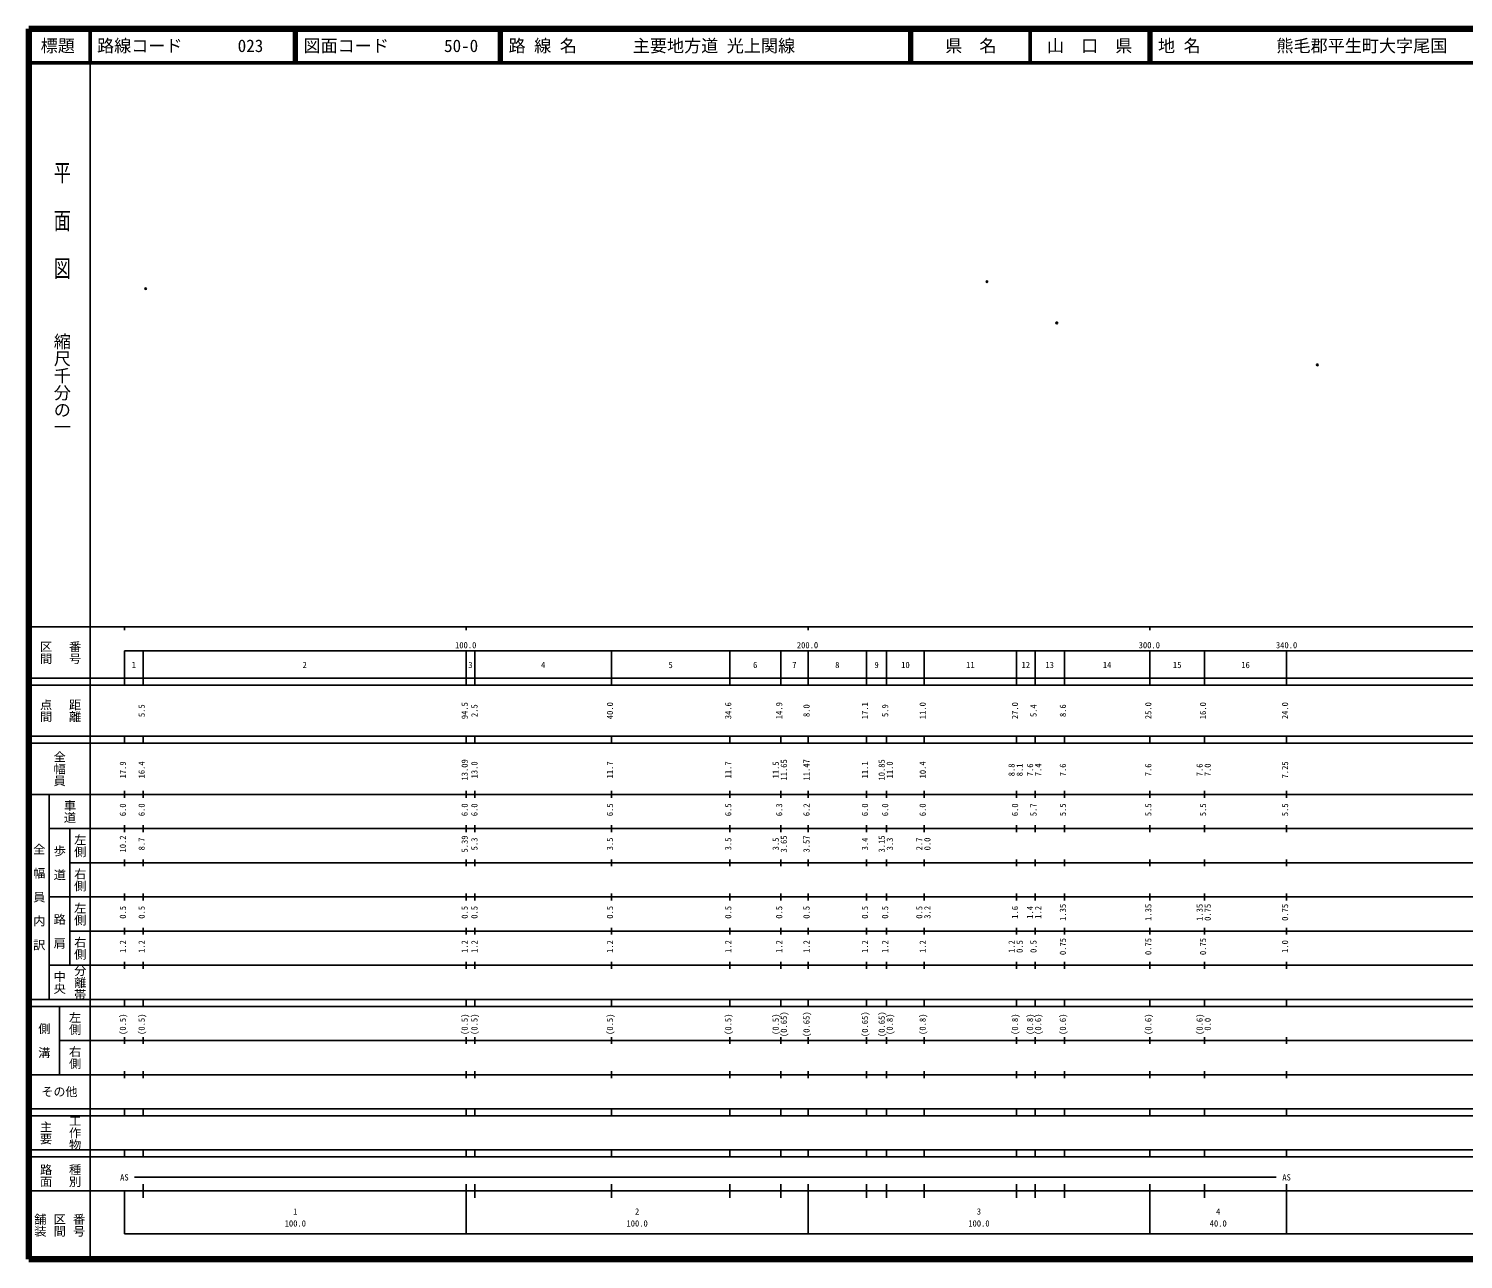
# Model space of a CAD drawing. Units: millimetres on the paper. Extents: x 40 to 680, y 20 to 380.
# Drawn here: x 40 to 459.7, y 20 to 380 of the extents above; entities that cross this region are included whole.
import ezdxf
from ezdxf.enums import TextEntityAlignment as Align

# ---------------------------------------------------------------- set-up
doc = ezdxf.new("R2010")
doc.units = ezdxf.units.MM
doc.header["$PDMODE"] = 32
doc.header["$PDSIZE"] = 0.5
doc.layers.add('M-OTRS', color=6, linetype='Continuous')
doc.layers.add('M-TTL-TXT', color=7, linetype='Continuous')
for name, color, linetype, lineweight in [('M-TTL', 2, 'Continuous', 140), ('M-TTL-BAND', 7, 'Continuous', 25), ('M-TTL-LINE', 7, 'Continuous', 50)]:
    doc.layers.add(name, color=color, linetype=linetype, lineweight=lineweight)
doc.styles.add('@ＭＳ ゴシック', font='')
doc.styles.add('ＭＳ ゴシック', font='')
doc.styles.get('@ＭＳ ゴシック').set_extended_font_data('@MS Gothic')
doc.styles.get('ＭＳ ゴシック').set_extended_font_data('MS Gothic')

msp = doc.modelspace()

# ---------------------------------------------------------------- linework, layer by layer
at = {"layer": 'M-OTRS'}
for p in [(74.227, 303.961), (320.359, 305.991), (340.767, 293.934), (416.98, 281.656)]:
    msp.add_point(p, dxfattribs=at)
at = {"layer": 'M-TTL'}
for p, q in [((40, 380), (40, 20)), ((680, 380), (40, 380)), ((40, 20), (680, 20))]:
    msp.add_line(p, q, dxfattribs=at)
at = {"layer": 'M-TTL-BAND'}
for p, q in [((58, 370), (58, 20)), ((40, 205), (579, 205)), ((68, 205), (68, 204)), ((168, 205), (168, 204)), ((268, 205), (268, 204)), ((368, 205), (368, 204)), ((68, 198), (579, 198)), ((68, 198), (68, 188)), ((73.5, 188), (73.5, 198)), ((168, 188), (168, 198)), ((170.5, 188), (170.5, 198)), ((210.5, 188), (210.5, 198)), ((245.1, 188), (245.1, 198)), ((260, 188), (260, 198)), ((268, 188), (268, 198)), ((285.1, 188), (285.1, 198)), ((291, 188), (291, 198)), ((302, 188), (302, 198)), ((329, 188), (329, 198)), ((334.4, 188), (334.4, 198)), ((343, 188), (343, 198)), ((368, 188), (368, 198)), ((384, 188), (384, 198)), ((408, 188), (408, 198)), ((40, 190), (579, 190)), ((40, 188), (579, 188)), ((40, 173), (579, 173)), ((68, 171), (68, 173)), ((73.5, 171), (73.5, 173)), ((168, 171), (168, 173)), ((170.5, 171), (170.5, 173)), ((210.5, 171), (210.5, 173)), ((245.1, 171), (245.1, 173)), ((260, 171), (260, 173)), ((268, 171), (268, 173)), ((285.1, 171), (285.1, 173)), ((291, 171), (291, 173)), ((302, 171), (302, 173)), ((329, 171), (329, 173)), ((334.4, 171), (334.4, 173)), ((343, 171), (343, 173)), ((368, 171), (368, 173)), ((384, 171), (384, 173)), ((408, 171), (408, 173)), ((40, 171), (579, 171)), ((40, 156), (579, 156)), ((46, 96), (46, 156)), ((68, 155), (68, 157)), ((73.5, 155), (73.5, 157)), ((168, 155), (168, 157)), ((170.5, 155), (170.5, 157)), ((210.5, 155), (210.5, 157)), ((245.1, 155), (245.1, 157)), ((260, 155), (260, 157)), ((268, 155), (268, 157)), ((285.1, 155), (285.1, 157)), ((291, 155), (291, 157)), ((302, 155), (302, 157)), ((329, 155), (329, 157)), ((334.4, 155), (334.4, 157)), ((343, 155), (343, 157)), ((368, 155), (368, 157)), ((384, 155), (384, 157)), ((408, 155), (408, 157)), ((68, 145), (68, 147)), ((73.5, 145), (73.5, 147)), ((168, 145), (168, 147)), ((170.5, 145), (170.5, 147)), ((210.5, 145), (210.5, 147)), ((245.1, 145), (245.1, 147)), ((260, 145), (260, 147)), ((268, 145), (268, 147)), ((285.1, 145), (285.1, 147)), ((291, 145), (291, 147)), ((302, 145), (302, 147)), ((329, 145), (329, 147)), ((334.4, 145), (334.4, 147)), ((343, 145), (343, 147)), ((368, 145), (368, 147)), ((384, 145), (384, 147)), ((408, 145), (408, 147)), ((46, 146), (579, 146)), ((52, 146), (52, 106)), ((52, 136), (579, 136)), ((68, 135), (68, 137)), ((73.5, 135), (73.5, 137)), ((168, 135), (168, 137)), ((170.5, 135), (170.5, 137)), ((210.5, 135), (210.5, 137)), ((245.1, 135), (245.1, 137)), ((260, 135), (260, 137)), ((268, 135), (268, 137)), ((285.1, 135), (285.1, 137)), ((291, 135), (291, 137)), ((302, 135), (302, 137)), ((329, 135), (329, 137)), ((334.4, 135), (334.4, 137)), ((343, 135), (343, 137)), ((368, 135), (368, 137)), ((384, 135), (384, 137)), ((408, 135), (408, 137)), ((46, 126), (579, 126)), ((68, 125), (68, 127)), ((73.5, 125), (73.5, 127)), ((168, 125), (168, 127)), ((170.5, 125), (170.5, 127)), ((210.5, 125), (210.5, 127)), ((245.1, 125), (245.1, 127)), ((260, 125), (260, 127)), ((268, 125), (268, 127)), ((285.1, 125), (285.1, 127)), ((291, 125), (291, 127)), ((302, 125), (302, 127)), ((329, 125), (329, 127)), ((334.4, 125), (334.4, 127)), ((343, 125), (343, 127)), ((368, 125), (368, 127)), ((384, 125), (384, 127)), ((408, 125), (408, 127)), ((52, 116), (579, 116)), ((68, 115), (68, 117)), ((73.5, 115), (73.5, 117)), ((168, 115), (168, 117)), ((170.5, 115), (170.5, 117)), ((210.5, 115), (210.5, 117)), ((245.1, 115), (245.1, 117)), ((260, 115), (260, 117)), ((268, 115), (268, 117)), ((285.1, 115), (285.1, 117)), ((291, 115), (291, 117)), ((302, 115), (302, 117)), ((329, 115), (329, 117)), ((334.4, 115), (334.4, 117)), ((343, 115), (343, 117)), ((368, 115), (368, 117)), ((384, 115), (384, 117)), ((408, 115), (408, 117)), ((46, 106), (579, 106)), ((68, 105), (68, 107)), ((73.5, 105), (73.5, 107)), ((168, 105), (168, 107)), ((170.5, 105), (170.5, 107)), ((210.5, 105), (210.5, 107)), ((245.1, 105), (245.1, 107)), ((260, 105), (260, 107)), ((268, 105), (268, 107)), ((285.1, 105), (285.1, 107)), ((291, 105), (291, 107)), ((302, 105), (302, 107)), ((329, 105), (329, 107)), ((334.4, 105), (334.4, 107)), ((343, 105), (343, 107)), ((368, 105), (368, 107)), ((384, 105), (384, 107)), ((408, 105), (408, 107)), ((40, 96), (579, 96)), ((40, 94), (579, 94)), ((49, 94), (49, 74)), ((68, 94), (68, 96)), ((73.5, 94), (73.5, 96)), ((168, 94), (168, 96)), ((170.5, 94), (170.5, 96)), ((210.5, 94), (210.5, 96)), ((245.1, 94), (245.1, 96)), ((260, 94), (260, 96)), ((268, 94), (268, 96)), ((285.1, 94), (285.1, 96)), ((291, 94), (291, 96)), ((302, 94), (302, 96)), ((329, 94), (329, 96)), ((334.4, 94), (334.4, 96)), ((343, 94), (343, 96)), ((368, 94), (368, 96)), ((384, 94), (384, 96)), ((408, 94), (408, 96)), ((49, 84), (579, 84)), ((68, 83), (68, 85)), ((73.5, 83), (73.5, 85)), ((168, 83), (168, 85)), ((170.5, 83), (170.5, 85)), ((210.5, 83), (210.5, 85)), ((245.1, 83), (245.1, 85)), ((260, 83), (260, 85)), ((268, 83), (268, 85)), ((285.1, 83), (285.1, 85)), ((291, 83), (291, 85)), ((302, 83), (302, 85)), ((329, 83), (329, 85)), ((334.4, 83), (334.4, 85)), ((343, 83), (343, 85)), ((368, 83), (368, 85)), ((384, 83), (384, 85)), ((408, 83), (408, 85)), ((40, 74), (579, 74)), ((68, 73), (68, 75)), ((73.5, 73), (73.5, 75)), ((168, 73), (168, 75)), ((170.5, 73), (170.5, 75)), ((210.5, 73), (210.5, 75)), ((245.1, 73), (245.1, 75)), ((260, 73), (260, 75)), ((268, 73), (268, 75)), ((285.1, 73), (285.1, 75)), ((291, 73), (291, 75)), ((302, 73), (302, 75)), ((329, 73), (329, 75)), ((334.4, 73), (334.4, 75)), ((343, 73), (343, 75)), ((368, 73), (368, 75)), ((384, 73), (384, 75)), ((408, 73), (408, 75)), ((40, 64), (579, 64)), ((68, 62), (68, 64)), ((73.5, 62), (73.5, 64)), ((168, 62), (168, 64)), ((170.5, 62), (170.5, 64)), ((210.5, 62), (210.5, 64)), ((245.1, 62), (245.1, 64)), ((260, 62), (260, 64)), ((268, 62), (268, 64)), ((285.1, 62), (285.1, 64)), ((291, 62), (291, 64)), ((302, 62), (302, 64)), ((329, 62), (329, 64)), ((334.4, 62), (334.4, 64)), ((343, 62), (343, 64)), ((368, 62), (368, 64)), ((384, 62), (384, 64)), ((408, 62), (408, 64)), ((40, 62), (579, 62)), ((40, 52), (579, 52)), ((68, 50), (68, 52)), ((73.5, 50), (73.5, 52)), ((168, 50), (168, 52)), ((170.5, 50), (170.5, 52)), ((210.5, 50), (210.5, 52)), ((245.1, 50), (245.1, 52)), ((260, 50), (260, 52)), ((268, 50), (268, 52)), ((285.1, 50), (285.1, 52)), ((291, 50), (291, 52)), ((302, 50), (302, 52)), ((329, 50), (329, 52)), ((334.4, 50), (334.4, 52)), ((343, 50), (343, 52)), ((368, 50), (368, 52)), ((384, 50), (384, 52)), ((408, 50), (408, 52)), ((40, 50), (579, 50)), ((71, 44), (405, 44)), ((73.5, 38), (73.5, 42)), ((168, 27.5), (168, 42)), ((170.5, 38), (170.5, 42)), ((210.5, 38), (210.5, 42)), ((245.1, 38), (245.1, 42)), ((260, 38), (260, 42)), ((268, 27.5), (268, 42)), ((285.1, 38), (285.1, 42)), ((291, 38), (291, 42)), ((302, 38), (302, 42)), ((329, 38), (329, 42)), ((334.4, 38), (334.4, 42)), ((343, 38), (343, 42)), ((368, 27.5), (368, 42)), ((384, 38), (384, 42)), ((408, 27.5), (408, 42)), ((40, 40), (579, 40)), ((68, 40), (68, 27.5)), ((68, 27.5), (579, 27.5))]:
    msp.add_line(p, q, dxfattribs=at)
at = {"layer": 'M-TTL-LINE'}
for p, q in [((58, 380), (58, 370)), ((117.75, 380), (117.75, 370)), ((118.25, 380), (118.25, 370)), ((177.75, 380), (177.75, 370)), ((178.25, 380), (178.25, 370)), ((297.75, 380), (297.75, 370)), ((298.25, 380), (298.25, 370)), ((333, 380), (333, 370)), ((367.75, 380), (367.75, 370)), ((368.25, 380), (368.25, 370)), ((40, 370), (680, 370))]:
    msp.add_line(p, q, dxfattribs=at)

# ---------------------------------------------------------------- texts
at = {"layer": 'M-TTL-BAND', "style": '@ＭＳ ゴシック', "width": 1.4}
msp.add_text('平  面  図', height=3.666, rotation=270, dxfattribs=at).set_placement((49.777, 306.475), align=Align.MIDDLE_RIGHT)
at = {"layer": 'M-TTL-BAND', "style": '@ＭＳ ゴシック'}
msp.add_text('縮尺千分の一', height=3.666, rotation=270, dxfattribs=at).set_placement((49.777, 261.03), align=Align.MIDDLE_RIGHT)
for s, p in [('区間', (45, 197.5)), ('番号', (53.5, 197.5)), ('点間', (45, 180.5)), ('距離', (53.5, 180.5)), ('全幅員', (49, 163.5)), ('車道', (52, 151)), ('左側', (55, 141)), ('全\u3000幅\u3000員\u3000内\u3000訳', (43, 126)), ('歩\u3000道', (49, 136)), ('右側', (55, 131)), ('左側', (55, 121)), ('路\u3000肩', (49, 116)), ('右側', (55, 111)), ('分離帯', (55, 101)), ('中央', (49, 101)), ('左側', (53.5, 89)), ('側\u3000溝', (44.5, 84)), ('右側', (53.5, 79)), ('主要', (45, 57)), ('工作物', (53.5, 57)), ('路面', (45, 44.5)), ('種別', (53.5, 44.5)), ('舗装', (43.333, 30)), ('区間', (49, 30)), ('番号', (54.667, 30))]:
    msp.add_text(s, height=2.566, rotation=270, dxfattribs=at).set_placement(p, align=Align.MIDDLE_CENTER)
at = {"layer": 'M-TTL-BAND', "style": 'ＭＳ ゴシック'}
for s, p in [('100.0', (167.844, 198.195)), ('200.0', (267.844, 198.195)), ('300.0', (367.844, 198.195)), ('340.0', (408, 198.195)), ('1', (70.75, 192.405)), ('2', (120.75, 192.405)), ('3', (169.25, 192.405)), ('4', (190.5, 192.405)), ('5', (227.8, 192.405)), ('6', (252.55, 192.405)), ('7', (264, 192.405)), ('8', (276.55, 192.405)), ('9', (288.05, 192.405)), ('10', (296.5, 192.405)), ('11', (315.5, 192.405)), ('12', (331.7, 192.405)), ('13', (338.7, 192.405)), ('14', (355.5, 192.405)), ('15', (376, 192.405)), ('16', (396, 192.405)), ('AS', (68, 42.5)), ('AS', (408, 42.5)), ('1', (118, 32.523)), ('2', (218, 32.523)), ('3', (318, 32.523)), ('4', (388, 32.523)), ('100.0', (118, 29.033)), ('100.0', (218, 29.033)), ('100.0', (318, 29.033)), ('40.0', (388, 29.033))]:
    msp.add_text(s, height=1.833, dxfattribs=at).set_placement(p, align=Align.BOTTOM_CENTER)
for s, p in [('5.5', (74.5, 180.5)), ('94.5', (169, 180.5)), ('2.5', (171.85, 180.5)), ('40.0', (211.5, 180.5)), ('34.6', (246.1, 180.5)), ('14.9', (261, 180.5)), ('8.0', (269, 180.5)), ('17.1', (286.1, 180.5)), ('5.9', (292, 180.5)), ('11.0', (303, 180.5)), ('27.0', (330, 180.5)), ('5.4', (335.4, 180.5)), ('8.6', (344, 180.5)), ('25.0', (369, 180.5)), ('16.0', (385, 180.5)), ('24.0', (409, 180.5)), ('17.9', (69, 163.174)), ('16.4', (74.5, 163.174)), ('13.09', (169, 163.174)), ('13.0', (171.85, 163.174)), ('11.7', (211.5, 163.174)), ('11.7', (246.1, 163.174)), ('11.5', (260, 163.174)), ('11.65', (262.37, 163.174)), ('11.47', (269, 163.174)), ('11.1', (286.1, 163.174)), ('10.85', (291, 163.174)), ('11.0', (293.37, 163.174)), ('10.4', (303, 163.174)), ('8.8', (329, 163.174)), ('8.1', (331.37, 163.174)), ('7.6', (334.4, 163.174)), ('7.4', (336.77, 163.174)), ('7.6', (344, 163.174)), ('7.6', (369, 163.174)), ('7.6', (384, 163.174)), ('7.0', (386.37, 163.174)), ('7.25', (409, 163.174)), ('6.0', (69, 151.5)), ('6.0', (74.5, 151.5)), ('6.0', (169, 151.5)), ('6.0', (171.85, 151.5)), ('6.5', (211.5, 151.5)), ('6.5', (246.1, 151.5)), ('6.3', (261, 151.5)), ('6.2', (269, 151.5)), ('6.0', (286.1, 151.5)), ('6.0', (292, 151.5)), ('6.0', (303, 151.5)), ('6.0', (330, 151.5)), ('5.7', (335.4, 151.5)), ('5.5', (344, 151.5)), ('5.5', (369, 151.5)), ('5.5', (385, 151.5)), ('5.5', (409, 151.5)), ('10.2', (69, 141.5)), ('8.7', (74.5, 141.5)), ('5.39', (169, 141.5)), ('5.3', (171.85, 141.5)), ('3.5', (211.5, 141.5)), ('3.5', (246.1, 141.5)), ('3.5', (260, 141.5)), ('3.65', (262.37, 141.5)), ('3.57', (269, 141.5)), ('3.4', (286.1, 141.5)), ('3.15', (291, 141.5)), ('3.3', (293.37, 141.5)), ('2.7', (302, 141.5)), ('0.0', (304.37, 141.5)), ('0.5', (69, 121.5)), ('0.5', (74.5, 121.5)), ('0.5', (169, 121.5)), ('0.5', (171.85, 121.5)), ('0.5', (211.5, 121.5)), ('0.5', (246.1, 121.5)), ('0.5', (261, 121.5)), ('0.5', (269, 121.5)), ('0.5', (286.1, 121.5)), ('0.5', (292, 121.5)), ('0.5', (302, 121.5)), ('3.2', (304.37, 121.5)), ('1.6', (330, 121.5)), ('1.4', (334.4, 121.5)), ('1.2', (336.77, 121.5)), ('1.35', (344, 121.5)), ('1.35', (369, 121.5)), ('1.35', (384, 121.5)), ('0.75', (386.37, 121.5)), ('0.75', (409, 121.5)), ('0.75', (344, 111.5)), ('0.75', (369, 111.5)), ('0.75', (385, 111.5)), ('1.2', (69, 111.5)), ('1.2', (74.5, 111.5)), ('1.2', (169, 111.5)), ('1.2', (171.85, 111.5)), ('1.2', (211.5, 111.5)), ('1.2', (246.1, 111.5)), ('1.2', (261, 111.5)), ('1.2', (269, 111.5)), ('1.2', (286.1, 111.5)), ('1.2', (292, 111.5)), ('1.2', (303, 111.5)), ('1.2', (329, 111.5)), ('0.5', (331.37, 111.5)), ('0.5', (335.4, 111.5)), ('1.0', (409, 111.5)), ('(0.5)', (69, 88.764)), ('(0.5)', (74.5, 88.764)), ('(0.5)', (169, 88.764)), ('(0.5)', (171.85, 88.764)), ('(0.5)', (211.5, 88.764)), ('(0.5)', (246.1, 88.764)), ('(0.5)', (260, 88.764)), ('(0.65)', (262.37, 88.764)), ('(0.65)', (269, 88.764)), ('(0.65)', (286.1, 88.764)), ('(0.65)', (291, 88.764)), ('(0.8)', (293.37, 88.764)), ('(0.8)', (303, 88.764)), ('(0.8)', (330, 88.764)), ('(0.8)', (334.4, 88.764)), ('(0.6)', (336.77, 88.764)), ('(0.6)', (344, 88.764)), ('(0.6)', (369, 88.764)), ('(0.6)', (384, 88.764)), ('0.0', (386.37, 88.764))]:
    msp.add_text(s, height=1.833, rotation=90, dxfattribs=at).set_placement(p, align=Align.BOTTOM_CENTER)
msp.add_text('その他', height=2.566, dxfattribs=at).set_placement((49, 69), align=Align.MIDDLE_CENTER)
at = {"layer": 'M-TTL-TXT', "style": 'ＭＳ ゴシック'}
for s, p in [('標題', (48.5, 375)), ('県\u3000名', (315.625, 375)), ('山\u3000口\u3000県', (350.375, 375))]:
    msp.add_text(s, height=3.666, dxfattribs=at).set_placement(p, align=Align.MIDDLE_CENTER)
for s, p in [('路線コード', (60, 375)), ('023', (101.142, 375)), ('図面コード', (120.38, 375)), ('50-0', (161.521, 375)), ('路 線 名', (180.38, 375)), ('主要地方道 光上関線', (216.734, 375)), ('地 名', (370.38, 375)), ('熊毛郡平生町大字尾国', (405.024, 375))]:
    msp.add_text(s, height=3.666, dxfattribs=at).set_placement(p, align=Align.MIDDLE_LEFT)

doc.saveas('drawing.dxf')
